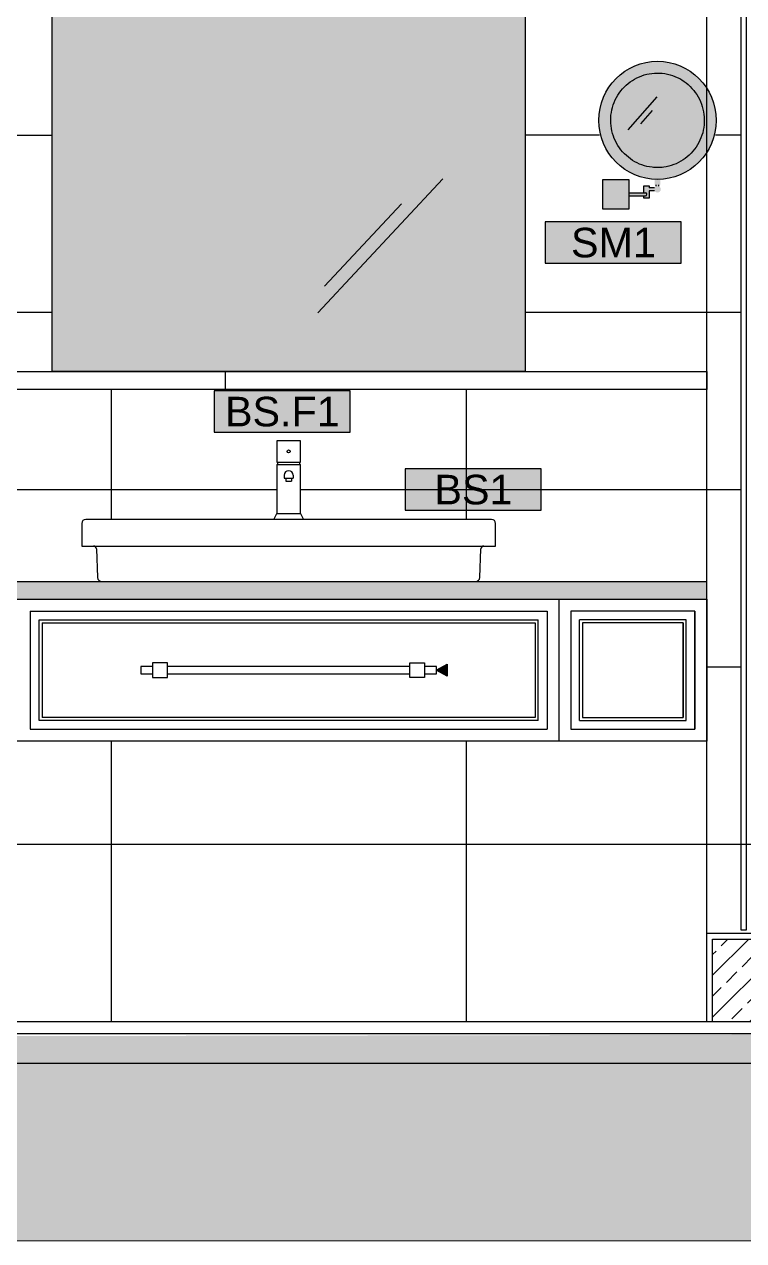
# Model space of a CAD drawing. Header units: centimetres. Extents: x -3207095 to 15275363, y -32656 to 4798027.
# Drawn here: x 710053.2 to 710235.7, y 4437842.9 to 4438151.5 of the extents above; entities that cross this region are included whole.
import ezdxf
from ezdxf.enums import TextEntityAlignment as Align

# ---------------------------------------------------------------- set-up
doc = ezdxf.new("R2010")
doc.units = ezdxf.units.CM
doc.linetypes.add('DUZ', pattern=[500, 500])
doc.layers.get('0').update_dxf_attribs({"color": 1, "linetype": 'DUZ'})
for name, color, linetype in [('a_cam', 161, 'Continuous'), ('a_duvar_tarama', 253, 'Continuous'), ('a_kolon', 4, 'Continuous'), ('a_kolon_tarama', 252, 'Continuous'), ('a_metal', 72, 'Continuous'), ('a_mobilya', 1, 'Continuous'), ('a_mobilya_tarama', 253, 'Continuous'), ('a_seramik', 241, 'Continuous'), ('a_vitrifiye', 195, 'Continuous'), ('a_yazi', 105, 'Continuous'), ('a_zemin_kaplama', 30, 'Continuous')]:
    doc.layers.add(name, color=color, linetype=linetype)
doc.layers.add('iç duvar', color=7, linetype='Continuous', lineweight=50)
doc.styles.add('KOD', font='arial.ttf')

# ---------------------------------------------------------------- blocks, each defined once
blk = doc.blocks.new('TRASAYNA-GOR')
at = {"ltscale": 5}
h = blk.add_hatch(color=255, dxfattribs=at)
edge = h.paths.add_edge_path()
edge.add_ellipse((92.3, 150.1), major_axis=(0, -100), ratio=0.991264, start_angle=0, end_angle=360)
h = blk.add_hatch(color=255, dxfattribs=at)
h.paths.add_polyline_path([(44, 50), (0, 50), (0, 0), (44, 0)])
h.paths.add_polyline_path([(44, 27.5), (44, 22.5), (71.9, 22.5, 1), (71.9, 27.5)])
h.paths.add_polyline_path([(69.2, 27.5), (71.9, 27.5, -1), (71.9, 22.5), (69.2, 22.5), (69.2, 18.7), (78.2, 18.7), (78.2, 31), (87.4, 31, -0.116908), (86.8, 33.5, -0.116908), (87.4, 36), (78.2, 36), (78.2, 39.2), (69.2, 39.2)])
h.paths.add_polyline_path([(86.8, 33.5, 1), (97.9, 33.5, 1)])
h.paths.add_polyline_path([(97.3, 41.2), (97.3, 50.1), (87.3, 50.1), (87.3, 41.2)])
h.paths.add_polyline_path([(89.8, 41.2), (89.8, 38.5, -0.237057), (94.8, 38.5), (94.8, 41.2)])
for p, q in [((91.1, 189.8), (42.3, 134.2)), ((83, 166.8), (63.3, 144))]:
    blk.add_line(p, q, dxfattribs=at)
for p, q in [((89.8, 38.5), (89.8, 41.2)), ((94.8, 38.5), (94.8, 41.2)), ((44, 27.5), (71.9, 27.5)), ((44, 22.5), (71.9, 22.5)), ((87.4, 36), (78.2, 36)), ((87.4, 31), (78.2, 31))]:
    blk.add_line(p, q)
blk.add_lwpolyline([(0, 50), (44, 50), (44, 0), (0, 0)], close=True)
for points in [[(69.2, 27.5), (69.2, 39.2), (78.2, 39.2), (78.2, 36)], [(78.2, 31), (78.2, 18.7), (69.2, 18.7), (69.2, 22.5)]]:
    blk.add_lwpolyline(points)
blk.add_arc((71.9, 25), 2.5, 270, 90)
blk.add_ellipse((92.3, 150.1), major_axis=(0, -100), ratio=0.991264, dxfattribs=at)
blk.add_open_spline([(92.3, 70.1), (95.8, 70.1), (99.3, 70.4), (108.6, 71.6), (114.3, 73.1), (125.4, 77.2), (130.7, 79.9), (140.5, 86.4), (145.1, 90.2), (153.3, 98.8), (156.9, 103.5), (163, 113.7), (165.5, 119.2), (169.3, 130.5), (170.5, 136.4), (171.7, 148.3), (171.6, 154.3), (170.1, 166.2), (168.7, 172), (164.6, 183.2), (162, 188.6), (155.5, 198.6), (151.8, 203.3), (143.3, 211.6), (138.7, 215.3), (128.6, 221.5), (123.2, 224), (112.1, 227.8), (106.3, 229.1), (94.6, 230.3), (88.7, 230.3), (77, 228.8), (71.2, 227.5), (60.2, 223.5), (54.8, 220.8), (44.9, 214.4), (40.3, 210.7), (32, 202.2), (28.3, 197.5), (22.1, 187.4), (19.5, 182), (15.6, 170.7), (14.3, 164.8), (13, 152.9), (13, 146.9), (14.4, 135.1), (15.7, 129.2), (19.7, 117.9), (22.2, 112.5), (28.5, 102.4), (32.2, 97.7), (40.6, 89.3), (45.2, 85.6), (55.2, 79.2), (60.5, 76.6), (71.6, 72.7), (77.4, 71.3), (86.3, 70.3), (89.3, 70.1), (92.3, 70.1)], degree=3, knots=[0, 0, 0, 0, 0.132498, 0.132498, 0.356027, 0.356027, 0.579556, 0.579556, 0.803084, 0.803084, 1.026613, 1.026613, 1.250142, 1.250142, 1.473671, 1.473671, 1.697199, 1.697199, 1.920728, 1.920728, 2.144257, 2.144257, 2.367785, 2.367785, 2.591314, 2.591314, 2.814843, 2.814843, 3.038372, 3.038372, 3.2619, 3.2619, 3.485429, 3.485429, 3.708958, 3.708958, 3.932486, 3.932486, 4.156015, 4.156015, 4.379544, 4.379544, 4.603073, 4.603073, 4.826601, 4.826601, 5.05013, 5.05013, 5.273659, 5.273659, 5.497187, 5.497187, 5.720716, 5.720716, 5.944245, 5.944245, 6.167774, 6.167774, 6.283185, 6.283185, 6.283185, 6.283185], dxfattribs=at)
blk = doc.blocks.new('LAV')
for p, q in [((44288.9, 5908), (44288.9, 5870)), ((44981.9, 5915), (44295.9, 5915)), ((44988.9, 5870), (44988.9, 5908)), ((44288.9, 5870), (44308.9, 5870)), ((44308.9, 5870), (44968.9, 5870)), ((44313.9, 5865), (44315.6, 5816.7)), ((44962.2, 5816.7), (44963.9, 5865)), ((44968.9, 5870), (44988.9, 5870)), ((44322.6, 5810), (44955.3, 5810))]:
    blk.add_line(p, q)
for centre, radius, start, end in [((44295.9, 5908), 7, 90, 180), ((44981.9, 5908), 7, 0, 90), ((44308.9, 5865), 5, 0, 90), ((44968.9, 5865), 5, 90, 180), ((44322.6, 5817), 7, 182, 270), ((44955.3, 5817), 7, 270, 358)]:
    blk.add_arc(centre, radius, start, end)

msp = doc.modelspace()

# ---------------------------------------------------------------- hatches: boundary and pattern name
for points in [[(710185.37, 4438090.91), (710219.87, 4438090.91), (710219.87, 4438101.37), (710185.37, 4438101.37)], [(710101.39, 4438048.03), (710135.89, 4438048.03), (710135.89, 4438058.49), (710101.39, 4438058.49)], [(710149.86, 4438028.24), (710184.36, 4438028.24), (710184.36, 4438038.7), (710149.86, 4438038.7)]]:
    msp.add_hatch(color=255).paths.add_polyline_path(points)
at = {"layer": 'a_duvar_tarama'}
h = msp.add_hatch(dxfattribs=at)
h.set_pattern_fill('ANSI33', color=256, scale=30, style=0)
h.set_pattern_definition([(45, (704503.772, 4438189.496), (-5.303301, 5.303301), []), (45, (704509.075, 4438189.496), (-5.303301, 5.303301), [3.75, -1.875])])
h.paths.add_polyline_path([(710243.43, 4437919.39), (710227.83, 4437919.39), (710227.83, 4437898.39), (710243.43, 4437898.39)])
at = {"layer": 'a_kolon_tarama'}
h = msp.add_hatch(dxfattribs=at)
h.set_pattern_fill('AR-CONC', color=256, scale=0.75, style=0)
h.set_pattern_definition([(130, (714831.5433, 4438189.4957), (-5.3794514, -0.470641), [0.5625, -6.1875]), (185, (714831.5433, 4438189.4957), (1.040635, 5.641441), [0.45, -4.95]), (79.5486, (714831.095, 4438189.4565), (-4.3388204, 5.1707966), [0.4780514, -5.258566]), (133.8158, (714831.5433, 4438190.996), (-8.004308, -1.241393), [0.84375, -9.28125]), (83.3644, (714830.876, 4438190.892), (-7.00997, 7.305884), [0.717077, -7.887847]), (188.8158, (714831.543, 4438190.996), (-7.009965, 7.30589), [0.675, -7.425]), (159, (714830.7933, 4438190.6207), (-4.476803, -3.0196417), [0.5625, -6.1875]), (214, (714830.7933, 4438190.6207), (-1.824865, 5.4386253), [0.45, -4.95]), (108.5486, (714830.4203, 4438190.369), (-6.3016697, 2.4189787), [0.4780514, -5.258566]), (142.5, (714831.5433, 4438189.4957), (-0.0911989, 2.4967039), [0, -4.89, 0, -5.025, 0, -4.96875]), (172.5, (714831.5433, 4438189.4957), (-1.9730215, 2.9580878), [0, -2.865, 0, -4.7775, 0, -1.89375]), (212.5, (714833.2158, 4438189.4957), (-4.0036683, -0.1691615), [0, -1.875, 0, -5.85, 0, -7.7625]), (222.5, (714833.966, 4438189.4957), (-4.3738963, 0.7507874), [0, -2.4375, 0, -3.885, 0, -5.5125])])
h.paths.add_polyline_path([(709561.61, 4437893.89), (709559.43, 4437887.89), (710379.93, 4437887.89), (710379.93, 4437895.39)])
msp.add_hatch(color=256, dxfattribs=at).paths.add_polyline_path([(709539.93, 4437887.89), (711174.93, 4437887.89), (711174.93, 4437842.89), (709539.93, 4437842.89)])
at = {"layer": 'a_mobilya'}
h = msp.add_hatch(color=256, dxfattribs=at)
h.set_gradient(color1=(173, 173, 173), one_color=1, tint=1)
h.paths.add_polyline_path([(710060.28, 4438063.39), (710060.28, 4438258.39), (710180.28, 4438258.39), (710180.28, 4438063.39)])
at = {"layer": 'a_mobilya_tarama'}
msp.add_hatch(color=256, dxfattribs=at).paths.add_polyline_path([(710226.33, 4438010.14), (710014.23, 4438010.14), (710014.23, 4438005.64), (710226.33, 4438005.64)])
at = {"layer": 'a_yazi'}
msp.add_hatch(color=256, dxfattribs=at).paths.add_polyline_path([(710160.47, 4437989.14), (710160.47, 4437986.13), (710157.73, 4437987.64)])

# ---------------------------------------------------------------- linework, layer by layer
at = {"layer": 'a_cam', "flags": 128}
msp.add_lwpolyline([(710235.1, 4437921.64), (710235.1, 4438205.14), (710236.3, 4438205.14), (710236.3, 4437921.64)], close=True, dxfattribs=at)
at = {"layer": 'a_kolon'}
msp.add_line((709850.51, 4437887.89), (711174.93, 4437887.89), dxfattribs=at)
at = {"layer": 'a_metal'}
for points in [[(710085.78, 4437988.54), (710082.78, 4437988.54), (710082.78, 4437986.74), (710085.78, 4437986.74)], [(710151.03, 4437988.54), (710089.53, 4437988.54)], [(710154.78, 4437986.74), (710157.78, 4437986.74), (710157.78, 4437988.54), (710154.78, 4437988.54)], [(710089.53, 4437986.74), (710151.03, 4437986.74)]]:
    msp.add_lwpolyline(points, dxfattribs=at)
for points in [[(710085.78, 4437985.77), (710089.53, 4437985.77), (710089.53, 4437989.52), (710085.78, 4437989.52)], [(710154.78, 4437985.77), (710151.03, 4437985.77), (710151.03, 4437989.52), (710154.78, 4437989.52)]]:
    msp.add_lwpolyline(points, close=True, dxfattribs=at)
at = {"layer": 'a_mobilya'}
for p, q in [((710127.69, 4438078.31), (710159.4, 4438112.33)), ((710129.39, 4438085.07), (710148.9, 4438106)), ((710014.23, 4438063.39), (710226.33, 4438063.39)), ((710226.33, 4438063.39), (710226.33, 4438058.89)), ((710226.33, 4438058.89), (710014.23, 4438058.89)), ((710014.23, 4438010.14), (710226.33, 4438010.14)), ((710188.83, 4438005.64), (710188.83, 4437969.64)), ((710054.73, 4438002.64), (710054.73, 4437972.64)), ((710056.98, 4437974.89), (710056.98, 4438000.39)), ((710183.58, 4437974.89), (710183.58, 4438000.39)), ((710185.83, 4438002.64), (710185.83, 4437972.64)), ((710191.83, 4438002.64), (710191.83, 4437972.64)), ((710194.08, 4437974.89), (710194.08, 4438000.39)), ((710221.08, 4437974.89), (710221.08, 4438000.39)), ((710223.33, 4438002.64), (710223.33, 4437972.64)), ((710057.73, 4437999.64), (710057.73, 4437975.64)), ((710182.83, 4437999.64), (710182.83, 4437975.64)), ((710194.83, 4437999.64), (710194.83, 4437975.64)), ((710220.33, 4437999.64), (710220.33, 4437975.64)), ((710054.73, 4437972.64), (710185.83, 4437972.64))]:
    msp.add_line(p, q, dxfattribs=at)
for points in [[(710060.28, 4438063.39), (710060.28, 4438258.39), (710180.28, 4438258.39), (710180.28, 4438063.39)], [(710014.23, 4438005.64), (710226.33, 4438005.64), (710226.33, 4437969.64), (710014.23, 4437969.64)]]:
    msp.add_lwpolyline(points, close=True, dxfattribs=at)
for points in [[(710054.73, 4438002.64), (710185.83, 4438002.64)], [(710056.98, 4438000.39), (710183.58, 4438000.39)], [(710191.83, 4437972.64), (710223.33, 4437972.64), (710223.33, 4438002.64), (710191.83, 4438002.64)], [(710194.08, 4437974.89), (710221.08, 4437974.89), (710221.08, 4438000.39), (710194.08, 4438000.39)], [(710057.73, 4437999.64), (710182.83, 4437999.64)], [(710194.83, 4437975.64), (710220.33, 4437975.64), (710220.33, 4437999.64), (710194.83, 4437999.64)], [(710182.83, 4437975.64), (710057.73, 4437975.64)], [(710183.58, 4437974.89), (710056.98, 4437974.89)], [(710227.83, 4437898.39), (710227.83, 4437919.39), (710243.43, 4437919.39), (710243.43, 4437898.39)]]:
    msp.add_lwpolyline(points, dxfattribs=at)
at = {"layer": 'a_seramik'}
for p, q in [((710226.33, 4437898.39), (710226.33, 4438273.39)), ((710014.23, 4438123.39), (710060.28, 4438123.39)), ((710199.15, 4438123.39), (710180.28, 4438123.39)), ((710235.1, 4438123.39), (710228.56, 4438123.39)), ((710060.28, 4438078.39), (709916.73, 4438078.39)), ((710235.1, 4438078.39), (710180.28, 4438078.39)), ((710104.23, 4438058.49), (710104.23, 4438063.39)), ((710075.28, 4438058.89), (710075.28, 4438025.89)), ((710165.28, 4438058.89), (710165.28, 4438025.89)), ((710117.28, 4438033.39), (709916.73, 4438033.39)), ((710226.33, 4438033.39), (710123.28, 4438033.39)), ((710235.1, 4438033.39), (710226.33, 4438033.39)), ((710235.1, 4437988.39), (710226.33, 4437988.39)), ((710075.28, 4437969.64), (710075.28, 4437898.39)), ((710165.28, 4437969.64), (710165.28, 4437898.39)), ((710226.33, 4437943.39), (710014.23, 4437943.39)), ((710244.93, 4437943.39), (710226.33, 4437943.39))]:
    msp.add_line(p, q, dxfattribs=at)
msp.add_lwpolyline([(710226.33, 4437898.39), (710226.33, 4437920.89), (710244.93, 4437920.89), (710244.93, 4437898.39)], dxfattribs=at)
at = {"layer": 'a_vitrifiye'}
for p, q in [((710117.28, 4438040.44), (710123.28, 4438040.44)), ((710117.28, 4438039.84), (710123.28, 4438039.84)), ((710119.15, 4438037.14), (710119.15, 4438036.39)), ((710121.4, 4438037.14), (710121.4, 4438036.39)), ((710119.15, 4438036.39), (710121.4, 4438036.39)), ((710119.53, 4438036.39), (710119.53, 4438035.64)), ((710119.53, 4438035.64), (710121.03, 4438035.64)), ((710121.03, 4438036.39), (710121.03, 4438035.64))]:
    msp.add_line(p, q, dxfattribs=at)
for points in [[(710123.28, 4438040.44), (710123.28, 4438045.84), (710117.28, 4438045.84), (710117.28, 4438045.39)], [(710117.28, 4438045.39), (710117.28, 4438040.44)], [(710117.43, 4438040.44), (710117.43, 4438039.84)], [(710123.13, 4438039.84), (710123.13, 4438040.44)], [(710117.28, 4438039.84), (710117.28, 4438027.39)], [(710123.28, 4438027.39), (710123.28, 4438039.84)]]:
    msp.add_lwpolyline(points, dxfattribs=at)
msp.add_lwpolyline([(710124.03, 4438025.89), (710116.53, 4438025.89), (710117.28, 4438027.39), (710123.28, 4438027.39)], close=True, dxfattribs=at)
msp.add_circle((710120.28, 4438043.14), 0.375, dxfattribs=at)
msp.add_arc((710120.28, 4438037.14), 1.12, 0, 180, dxfattribs=at)
at = {"layer": 'a_yazi'}
for points in [[(710185.37, 4438090.91), (710219.87, 4438090.91), (710219.87, 4438101.37), (710185.37, 4438101.37)], [(710101.39, 4438048.03), (710135.89, 4438048.03), (710135.89, 4438058.49), (710101.39, 4438058.49)], [(710149.86, 4438028.24), (710184.36, 4438028.24), (710184.36, 4438038.7), (710149.86, 4438038.7)], [(710160.47, 4437989.14), (710160.47, 4437986.13), (710157.73, 4437987.64)]]:
    msp.add_lwpolyline(points, close=True, dxfattribs=at)
at = {"layer": 'a_zemin_kaplama'}
for p, q in [((710379.93, 4437898.39), (709599.93, 4437898.39)), ((710379.93, 4437895.39), (709599.93, 4437895.39))]:
    msp.add_line(p, q, dxfattribs=at)
at = {"layer": 'Defpoints', "ltscale": 5}
msp.add_lwpolyline([(710226.33, 4438058.89), (710014.23, 4438058.89), (710014.23, 4438063.39), (710226.33, 4438063.39)], close=True, dxfattribs=at)
at = {"layer": 'iç duvar', "color": 7, "lineweight": 18}
msp.add_lwpolyline([(709539.93, 4437887.89), (711174.93, 4437887.89), (711174.93, 4437842.89), (709539.93, 4437842.89)], close=True, dxfattribs=at)

# ---------------------------------------------------------------- block references
at = {"layer": 'a_mobilya', "xscale": 0.1499999999994315, "yscale": 0.1499999999994315, "zscale": 0.1499999999994315}
msp.add_blockref('TRASAYNA-GOR', (710200, 4438104.64), dxfattribs=at)
at = {"layer": 'a_vitrifiye', "xscale": 0.1499999999994315, "yscale": 0.1499999999994315, "zscale": 0.1499999999994315}
msp.add_blockref('LAV', (703424.44, 4437138.65), dxfattribs=at)

# ---------------------------------------------------------------- texts
at = {"layer": 'a_yazi', "style": 'KOD'}
for tag, p in [('SM1', (710202.67, 4438096.14)), ('BS.F1', (710118.68, 4438053.26)), ('BS1', (710167.16, 4438033.47))]:
    msp.add_attdef(tag, text='CG', height=7.5, dxfattribs=at).set_placement(p, align=Align.MIDDLE)

doc.saveas('drawing.dxf')
